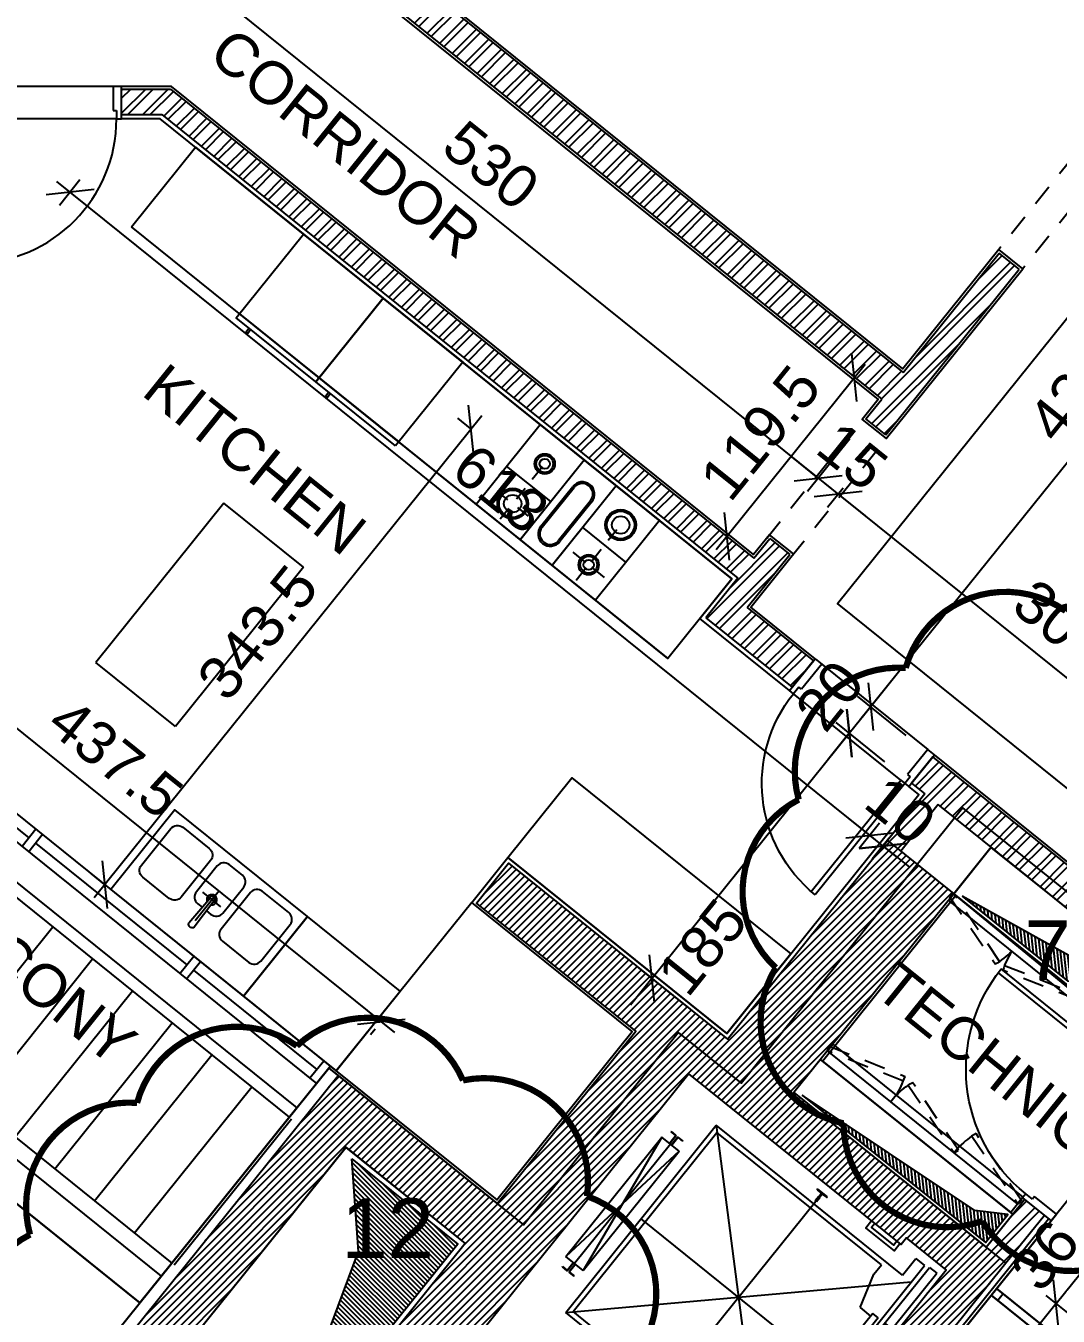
# Model space of a CAD drawing. Extents: x -1.8 to 45.6, y -22.6 to 61.5.
# Drawn here: x 15.77 to 21.84, y 40.69 to 48.27 of the extents above; entities that cross this region are included whole.
import ezdxf
from ezdxf.enums import TextEntityAlignment as Align

# ---------------------------------------------------------------- set-up
doc = ezdxf.new("R2010")
doc.units = 0
doc.header["$MEASUREMENT"] = 0
doc.header["$PDMODE"] = 35
doc.header["$PDSIZE"] = 0.3
doc.linetypes.add('HIDDEN2', pattern=[0.1875, 0.125, -0.0625])
doc.layers.get('0').update_dxf_attribs({"linetype": 'CONTINUOUS'})
doc.layers.get('DEFPOINTS').update_dxf_attribs({"linetype": 'CONTINUOUS'})
for name, color, linetype in [('60%', 7, 'CONTINUOUS'), ('A-ALU', 9, 'CONTINUOUS'), ('A-AREAS', 6, 'CONTINUOUS'), ('A-AREAS-TXT', 6, 'CONTINUOUS'), ('A-asc', 15, 'CONTINUOUS'), ('A-BALUST', 1, 'CONTINUOUS'), ('a-dim', 3, 'CONTINUOUS'), ('A-Door', 1, 'CONTINUOUS'), ('A-DOORS', 1, 'CONTINUOUS'), ('A-HATCH-CONC', 8, 'CONTINUOUS'), ('A-HATCH-WALL', 8, 'CONTINUOUS'), ('a-kitchen', 95, 'CONTINUOUS'), ('A-NOMENCLATURE', 3, 'CONTINUOUS'), ('A-PLASTER', 8, 'CONTINUOUS'), ('A-PORTE', 1, 'CONTINUOUS'), ('A-proj-marble', 137, 'CONTINUOUS'), ('A-PROJ1H', 9, 'HIDDEN2'), ('A-PROJECTION', 9, 'CONTINUOUS'), ('a-revetement', 1, 'CONTINUOUS'), ('A-sect-marble', 1, 'CONTINUOUS'), ('a-shaft', 251, 'CONTINUOUS'), ('A-TILES', 137, 'CONTINUOUS'), ('A-WALL', 4, 'CONTINUOUS'), ('S-2ND-3RD-4-5-6TH$0$A-SHAFT 1ST', 8, 'CONTINUOUS'), ('S-2ND-3RD-4-5-6TH$0$A-SHAFT 2-3-4-5-6', 8, 'CONTINUOUS'), ('S-2ND-3RD-4-5-6TH$0$A-STR 2-3-4-5-6', 2, 'CONTINUOUS')]:
    doc.layers.add(name, color=color, linetype=linetype)
doc.styles.add('A100-STEXT', font='arial.ttf', dxfattribs={"height": 0.25})
doc.dimstyles.new('A100-DIM', dxfattribs={"dimtxt": 0.25, "dimasz": 0.2, "dimexe": 0.1, "dimexo": 0.3, "dimgap": 0.1, "dimtad": 1, "dimlfac": 100, "dimrnd": 0.5, "dimdsep": 46, "dimtxsty": 'A100-STEXT', "dimblk1": 'OBLIQUE', "dimblk2": 'OBLIQUE', "dimsah": 1, "dimcen": -0.05, "dimdle": 0.1, "dimclrd": 15, "dimclre": 15, "dimclrt": 256, "dimadec": 0, "dimazin": 0, "dimtfac": 0.28, "dimtix": 1, "dimtmove": 2, "dimatfit": 3, "dimldrblk": 'OBLIQUE', "dimfxl": 1, "dimtolj": 1, "dimarcsym": 0})
pattern_1 = [(45, (-338376.54673, -23743.37172), (-0.066291260736, 0.066291260736), []), (45, (-338376.50254, -23743.37172), (-0.066291260736, 0.066291260736), [])]

# ---------------------------------------------------------------- blocks, each defined once
blk = doc.blocks.new('oven')
at = {"layer": 'a-kitchen'}
for p, q in [((0.3135, 0), (0.3135, -0.3272)), ((0.3135, 0), (0.3135, -0.3272)), ((0.4635, -0.1383), (0.4635, -0.0427)), ((0.4635, -0.1383), (0.4635, -0.0427)), ((0.1993, -0.1605), (0.2811, -0.1605)), ((0.1993, -0.1605), (0.2811, -0.1605)), ((0.4414, -0.1605), (0.346, -0.1605)), ((0.4414, -0.1605), (0.346, -0.1605)), ((0.4635, -0.1827), (0.4635, -0.2782)), ((0.4635, -0.1827), (0.4635, -0.2782)), ((0.4857, -0.1605), (0.5811, -0.1605)), ((0.4857, -0.1605), (0.5811, -0.1605)), ((0.5935, -0.3272), (0, -0.3272)), ((0.6, -0.3272), (0, -0.3272)), ((0.1635, -0.3781), (0.4635, -0.3781)), ((0.1635, -0.3781), (0.4635, -0.3781)), ((0.1635, -0.3881), (0.4635, -0.3881)), ((0.1635, -0.3881), (0.4635, -0.3881)), ((0.4635, -0.5119), (0.1635, -0.5119)), ((0.4635, -0.5119), (0.1635, -0.5119)), ((0.4635, -0.5219), (0.1635, -0.5219)), ((0.4635, -0.5219), (0.1635, -0.5219)), ((0.5935, -0.5667), (0, -0.5667)), ((0.6, -0.5667), (0, -0.5667)), ((0.3135, -0.5667), (0.3135, -0.9)), ((0.3135, -0.5667), (0.3135, -0.9)), ((0.4635, -0.6976), (0.4635, -0.6156)), ((0.4635, -0.6976), (0.4635, -0.6156)), ((0.1857, -0.7333), (0.2811, -0.7333)), ((0.1857, -0.7333), (0.2811, -0.7333)), ((0.4278, -0.7333), (0.346, -0.7333)), ((0.4278, -0.7333), (0.346, -0.7333)), ((0.4993, -0.7333), (0.5811, -0.7333)), ((0.4993, -0.7333), (0.5811, -0.7333)), ((0.4635, -0.7691), (0.4635, -0.8511)), ((0.4635, -0.7691), (0.4635, -0.8511))]:
    blk.add_line(p, q, dxfattribs=at)
blk.add_lwpolyline([(0, -0.9), (0, 0), (0.6, 0), (0.6, -0.9)], close=True, dxfattribs=at)
for centre, radius in [((0.1635, -0.1605), 0.0904), ((0.1635, -0.1605), 0.0904), ((0.1635, -0.1605), 0.0804), ((0.1635, -0.1605), 0.0804), ((0.1635, -0.1605), 0.0514), ((0.1635, -0.1605), 0.0514), ((0.4635, -0.1605), 0.0597), ((0.4635, -0.1605), 0.0597), ((0.4635, -0.1605), 0.0497), ((0.4635, -0.1605), 0.0497), ((0.4635, -0.1605), 0.0299), ((0.4635, -0.1605), 0.0299), ((0.1635, -0.7333), 0.0597), ((0.1635, -0.7333), 0.0597), ((0.4635, -0.7333), 0.0904), ((0.4635, -0.7333), 0.0904), ((0.4635, -0.7333), 0.0804), ((0.4635, -0.7333), 0.0804), ((0.4635, -0.7333), 0.0514), ((0.4635, -0.7333), 0.0514), ((0.1635, -0.7333), 0.0497), ((0.1635, -0.7333), 0.0497), ((0.1635, -0.7333), 0.0299), ((0.1635, -0.7333), 0.0299)]:
    blk.add_circle(centre, radius, dxfattribs=at)
for centre, radius, start, end in [((0.1635, -0.45), 0.0719, 90, 270), ((0.1635, -0.45), 0.0719, 90, 270), ((0.4635, -0.45), 0.0719, 270, 90), ((0.4635, -0.45), 0.0719, 270, 90), ((0.1635, -0.45), 0.0619, 90, 270), ((0.1635, -0.45), 0.0619, 90, 270), ((0.4635, -0.45), 0.0619, 270, 90), ((0.4635, -0.45), 0.0619, 270, 90)]:
    blk.add_arc(centre, radius, start, end, dxfattribs=at)
blk = doc.blocks.new('sink')
at = {"layer": 'a-kitchen'}
for p, q in [((0.325, -0.43), (0.325, -0.565)), ((0.17, -0.5), (0.395, -0.5))]:
    blk.add_line(p, q, dxfattribs=at)
blk.add_lwpolyline([(0.6, -1), (0.6, 0), (0, 0), (0, -1)], close=True, dxfattribs=at)
for points in [[(0.225, -0.05), (0.5, -0.05, -0.414214), (0.55, -0.1), (0.55, -0.3, -0.414214), (0.5, -0.35), (0.225, -0.35, -0.414214), (0.175, -0.3), (0.175, -0.1, -0.414214)], [(0.1342, -0.4799), (0.316, -0.4851, -0.89936), (0.316, -0.5149), (0.1342, -0.5201, -0.70892)], [(0.225, -0.95), (0.5, -0.95, 0.414214), (0.55, -0.9), (0.55, -0.7, 0.414214), (0.5, -0.65), (0.225, -0.65, 0.414214), (0.175, -0.7), (0.175, -0.9, 0.414214)]]:
    blk.add_lwpolyline(points, format="xyb", close=True, dxfattribs=at)
blk.add_lwpolyline([(0.255, -0.5165), (0.255, -0.55, 0.414214), (0.305, -0.6), (0.5, -0.6, 0.414214), (0.55, -0.55), (0.55, -0.45, 0.414214), (0.5, -0.4), (0.305, -0.4, 0.414214), (0.255, -0.45), (0.255, -0.4835, 62.569326)], format="xyb", dxfattribs=at)
for radius, start, end in [(0.03, 211.86593, 148.13407), (0.02, 229.21522, 130.78479)]:
    blk.add_arc((0.325, -0.5), radius, start, end, dxfattribs=at)
blk = doc.blocks.new('frigo')
at = {"layer": 'a-kitchen'}
for p, q in [((-0.6306, 0), (0, 0)), ((-0.6306, -0.6), (-0.6306, 0)), ((-0.6306, -0.6), (-0.6306, 0)), ((-0.5994, 0), (-0.5994, -0.6)), ((-0.5994, 0), (-0.5994, -0.6)), ((-0.6306, -0.0975), (-0.6632, -0.0975)), ((-0.6632, -0.0975), (-0.6632, -0.1102)), ((-0.6306, -0.0975), (-0.6632, -0.0975)), ((-0.6632, -0.0975), (-0.6632, -0.1102)), ((-0.6306, -0.1102), (-0.6632, -0.1102)), ((-0.6306, -0.1102), (-0.6632, -0.1102))]:
    blk.add_line(p, q, dxfattribs=at)
blk.add_lwpolyline([(-0.6306, -0.6), (-0.6306, 0), (0, 0), (0, -0.6)], close=True, dxfattribs=at)
blk = doc.blocks.new('Rail3kg')
for p, q in [((3, 0), (-3, 0)), ((-43.5, -58), (-11, -58)), ((-43.5, -60), (-43.5, -58)), ((-43.5, -60), (-11, -60)), ((-8, -5), (-8, -55)), ((-6, -5), (-6, -55)), ((-3, -2), (3, -2)), ((6, -5), (6, -55)), ((8, -5), (8, -55)), ((11, -58), (43.5, -58)), ((11, -60), (43.5, -60)), ((43.5, -60), (43.5, -58))]:
    blk.add_line(p, q)
for centre, radius, start, end in [((-3, -5), 5, 90, 180), ((3, -5), 5, 0, 90), ((-11, -55), 5, 270, 360), ((-11, -55), 3, 270, 0), ((-3, -5), 3, 90, 180), ((3, -5), 3, 0, 90), ((11, -55), 5, 180, 270), ((11, -55), 3, 180, 270)]:
    blk.add_arc(centre, radius, start, end)
blk = doc.blocks.new('T75-3')
for p, q in [((1, 5), (0, 4)), ((0, -4), (0, 4)), ((1, 5), (30, 5)), ((30, 4.5), (30, 5)), ((31.5, 3), (51.2, 3)), ((56.9, 35.1), (55.2, 6.8)), ((59.4, 37.5), (62, 37.5)), ((62, -37.5), (62, 37.5)), ((0, -4), (1, -5)), ((1, -5), (30, -5)), ((30, -5), (30, -4.5)), ((31.5, -3), (51.2, -3)), ((55.2, -6.8), (56.9, -35.1)), ((59.4, -37.5), (62, -37.5))]:
    blk.add_line(p, q)
for centre, radius, start, end in [((31.5, 4.5), 1.5, 180, 270), ((51.2, 7), 4, 270, 356.68222), ((59.4, 35), 2.5, 90, 176.68222), ((31.5, -4.5), 1.5, 90, 180), ((51.2, -7), 4, 3.31778, 90), ((59.4, -35), 2.5, 183.31778, 270)]:
    blk.add_arc(centre, radius, start, end)
blk = doc.blocks.new('ascenseurs')
at = {"layer": 'A-asc'}
for p, q in [((1.6, 0.03), (1.6, 0.03)), ((1.815, 0), (1.87, 0)), ((1.815, -1.68), (1.815, 0)), ((1.87, -1.68), (1.87, 0)), ((1.72, -0.01), (1.785, -0.01)), ((1.72, -0.134), (1.72, -0.01)), ((1.785, -1.67), (1.785, -0.01)), ((1.72, -0.134), (0.315, -0.134)), ((0.315, -1.546), (1.785, -0.134)), ((0.315, -0.134), (1.785, -1.546)), ((0.315, -1.546), (0.315, -0.134)), ((1.05, -1.565), (1.05, -0.115)), ((1.585, -0.165), (0.345, -0.165)), ((0.345, -1.515), (0.345, -0.165)), ((1.585, -0.235), (1.585, -0.165)), ((1.645, -0.44), (1.585, -0.235)), ((0.24, -0.39), (0.11, -0.39)), ((0.11, -1.29), (0.11, -0.39)), ((0.24, -0.39), (0.11, -1.29)), ((0.11, -0.39), (0.24, -1.29)), ((0.175, -0.39), (0.175, -1.29)), ((0.24, -1.29), (0.24, -0.39)), ((1.645, -0.44), (1.725, -0.44)), ((1.765, -0.42), (1.725, -0.42)), ((1.725, -0.42), (1.725, -1.26)), ((1.765, -0.42), (1.765, -1.26)), ((1.8625, -0.42), (1.8225, -0.42)), ((1.8225, -0.42), (1.8225, -1.26)), ((1.8625, -0.42), (1.8625, -1.26)), ((1.725, -0.84), (0.315, -0.84)), ((1.645, -1.24), (1.585, -1.445)), ((1.645, -1.24), (1.725, -1.24)), ((1.765, -1.26), (1.725, -1.26)), ((1.8625, -1.26), (1.8225, -1.26)), ((0.24, -1.29), (0.11, -1.29)), ((1.585, -1.515), (0.345, -1.515)), ((1.585, -1.515), (1.585, -1.445)), ((1.72, -1.546), (0.315, -1.546)), ((1.72, -1.67), (1.72, -1.546)), ((1.72, -1.67), (1.785, -1.67)), ((1.815, -1.68), (1.87, -1.68)), ((1.72, -1.83), (1.72, -1.954)), ((1.72, -1.83), (1.785, -1.83)), ((1.785, -1.83), (1.785, -3.49)), ((1.815, -1.82), (1.87, -1.82)), ((1.815, -1.82), (1.815, -3.5)), ((1.87, -1.82), (1.87, -3.5)), ((1.72, -1.954), (0.315, -1.954)), ((0.315, -1.954), (1.785, -3.366)), ((0.315, -3.366), (1.785, -1.954)), ((0.315, -1.954), (0.315, -3.366)), ((1.05, -1.935), (1.05, -3.385)), ((1.585, -1.985), (0.345, -1.985)), ((0.345, -1.985), (0.345, -3.335)), ((1.585, -1.985), (1.585, -2.055)), ((1.645, -2.26), (1.585, -2.055)), ((0.24, -2.21), (0.11, -2.21)), ((0.11, -2.21), (0.11, -3.11)), ((0.24, -3.11), (0.11, -2.21)), ((0.11, -3.11), (0.24, -2.21)), ((0.175, -3.11), (0.175, -2.21)), ((0.24, -2.21), (0.24, -3.11)), ((1.645, -2.26), (1.725, -2.26)), ((1.765, -2.24), (1.725, -2.24)), ((1.725, -3.08), (1.725, -2.24)), ((1.765, -3.08), (1.765, -2.24)), ((1.8625, -2.24), (1.8225, -2.24)), ((1.8225, -3.08), (1.8225, -2.24)), ((1.8625, -3.08), (1.8625, -2.24)), ((1.725, -2.66), (0.315, -2.66)), ((1.645, -3.06), (1.585, -3.265)), ((1.645, -3.06), (1.725, -3.06)), ((1.765, -3.08), (1.725, -3.08)), ((1.8625, -3.08), (1.8225, -3.08)), ((0.24, -3.11), (0.11, -3.11)), ((1.585, -3.335), (0.345, -3.335)), ((1.585, -3.265), (1.585, -3.335)), ((1.72, -3.366), (0.315, -3.366)), ((1.72, -3.366), (1.72, -3.49)), ((1.72, -3.49), (1.785, -3.49)), ((1.815, -3.5), (1.87, -3.5))]:
    blk.add_line(p, q, dxfattribs=at)
for points in [[(1.3779, 0), (1.3778, -0.0549), (1.5918, -0.0549), (1.5919, 0)], [(1.4024, 0), (1.4023, -0.0304), (1.5673, -0.0304), (1.5674, 0)], [(1.3779, -3.5), (1.3778, -3.4451), (1.5918, -3.4451), (1.5919, -3.5)], [(1.4024, -3.5), (1.4023, -3.4696), (1.5673, -3.4696), (1.5674, -3.5)]]:
    blk.add_lwpolyline(points, dxfattribs=at)
for points in [[(1.8625, -0.434, 0.414214), (1.8685, -0.44), (1.9065, -0.44, 0.414214), (1.9125, -0.434), (1.9125, -0.405), (1.9095, -0.405), (1.9095, -0.434, -0.414214), (1.9065, -0.437), (1.8685, -0.437, -0.414214), (1.8655, -0.434), (1.8655, -0.405), (1.8625, -0.405)], [(1.8655, -1.246), (1.8655, -1.275), (1.8625, -1.275), (1.8625, -1.246, -0.414214), (1.8685, -1.24), (1.9065, -1.24, -0.414214), (1.9125, -1.246), (1.9125, -1.275), (1.9095, -1.275), (1.9095, -1.246, 0.414214), (1.9065, -1.243), (1.8685, -1.243, 0.414214)], [(1.8655, -2.254), (1.8655, -2.225), (1.8625, -2.225), (1.8625, -2.254, 0.414214), (1.8685, -2.26), (1.9065, -2.26, 0.414214), (1.9125, -2.254), (1.9125, -2.225), (1.9095, -2.225), (1.9095, -2.254, -0.414214), (1.9065, -2.257), (1.8685, -2.257, -0.414214)], [(1.8625, -3.066, -0.414214), (1.8685, -3.06), (1.9065, -3.06, -0.414214), (1.9125, -3.066), (1.9125, -3.095), (1.9095, -3.095), (1.9095, -3.066, 0.414214), (1.9065, -3.063), (1.8685, -3.063, 0.414214), (1.8655, -3.066), (1.8655, -3.095), (1.8625, -3.095)]]:
    blk.add_lwpolyline(points, format="xyb", close=True, dxfattribs=at)
at = {"layer": 'A-asc', "yscale": 0.0009999999999994458, "zscale": 0.001}
for name, p, xscale, rotation in [('T75-3', (1.05, -0.115), 0.0009999999999994458, 90), ('Rail3kg', (0.175, -0.39), -0.0009999999999976694, 180), ('T75-3', (1.05, -1.565), -0.0009999999999994458, 90), ('T75-3', (1.05, -1.935), 0.0009999999999994458, 90), ('Rail3kg', (0.175, -2.21), -0.0009999999999976694, 180), ('T75-3', (1.05, -3.385), -0.0009999999999994458, 90)]:
    blk.add_blockref(name, p, dxfattribs=dict(at, xscale=xscale, rotation=rotation))
at = {"layer": 'A-asc', "xscale": 0.0009999999999976694, "yscale": 0.0009999999999994458, "zscale": 0.001}
for p in [(0.175, -1.29), (0.175, -3.11)]:
    blk.add_blockref('Rail3kg', p, dxfattribs=at)
blk = doc.blocks.new('P90E19D')
at = {"layer": 'A-PORTE'}
for p, q in [((0, 0), (0.05, 0)), ((0, -0.19), (0, 0)), ((0.05, 0), (0.05, -0.14)), ((0.9, 0), (0.85, 0)), ((0.85, 0), (0.85, -0.14)), ((0.9, -0.19), (0.9, 0)), ((0.03, -0.14), (0.03, -0.19)), ((0.05, -0.14), (0.03, -0.14)), ((0.85, -0.14), (0.87, -0.14)), ((0.87, -0.14), (0.87, -0.19)), ((0.03, -0.19), (0, -0.19)), ((0.06, -0.19), (0.02, -0.19)), ((0.03, -0.19), (0.03, -1.0399)), ((0.06, -1.0391), (0.06, -0.19)), ((0.87, -0.19), (0.9, -0.19))]:
    blk.add_line(p, q, dxfattribs=at)
blk.add_arc((0.02, -0.19), 0.85, 270.67408, 360, dxfattribs=at)
blk = doc.blocks.new('P90E24D')
at = {"layer": 'A-PORTE'}
for p, q in [((1.3314, 0.3152), (0.805, -0.3394)), ((0.8284, -0.3582), (1.3548, 0.2964)), ((0.1504, 0.187), (0, 0)), ((0.1424, 0.1293), (0.1738, 0.1682)), ((0.1738, 0.1682), (0.1504, 0.187)), ((0.039, -0.0313), (0.158, 0.1167)), ((0.158, 0.1167), (0.1424, 0.1293)), ((0, 0), (0.039, -0.0313)), ((0.8517, -0.377), (0.7013, -0.564)), ((0.797, -0.3972), (0.8284, -0.3582)), ((0.805, -0.3394), (0.8362, -0.3645)), ((0.8284, -0.3582), (0.8517, -0.377)), ((0.6624, -0.5327), (0.7814, -0.3846)), ((0.7814, -0.3846), (0.797, -0.3972)), ((0.7013, -0.564), (0.6624, -0.5327))]:
    blk.add_line(p, q, dxfattribs=at)
blk.add_arc((0.8284, -0.3582), 0.84, 51.19371, 141.19371, dxfattribs=at)
blk = doc.blocks.new('P_ENT_WOOD')
at = {"layer": 'A-PORTE'}
for points in [[(0.5883, -0.4732), (0.6117, -0.492), (1.0751, 0.0842), (1.0517, 0.103)], [(0, 0), (0.5883, -0.4732), (0.557, -0.5121), (-0.0313, -0.039)], [(1.165, -0.9369), (1.7534, -1.4101), (1.722, -1.449), (1.1337, -0.9759)]]:
    blk.add_lwpolyline(points, close=True, dxfattribs=at)
for points in [[(0.039, -0.0313), (0.0076, -0.0703)], [(0.5494, -0.4418), (0.5181, -0.4808)], [(1.204, -0.9682), (1.1726, -1.0072)], [(1.7144, -1.3787), (1.6831, -1.4177)]]:
    blk.add_lwpolyline(points, dxfattribs=at)
at = {"layer": 'A-PORTE', "linetype": 'HIDDEN2', "ltscale": 0.5}
blk.add_arc((0.5883, -0.4732), 0.74, 321.19371, 48.87027, dxfattribs=at)
blk = doc.blocks.new('P100E21.5D')
at = {"layer": 'A-PORTE'}
for p, q in [((0.03, 0.215), (0.03, 1.155)), ((0.06, 1.155), (0.06, 0.215)), ((0.03, 0.215), (0, 0.215)), ((0, 0.215), (0, 0)), ((0.06, 0.215), (0.02, 0.215)), ((0.03, 0.165), (0.03, 0.215)), ((0.05, 0.165), (0.03, 0.165)), ((0.05, 0), (0.05, 0.165)), ((0.95, 0), (0.95, 0.165)), ((0.95, 0.165), (0.97, 0.165)), ((0.97, 0.215), (1, 0.215)), ((0.97, 0.165), (0.97, 0.215)), ((1, 0.215), (1, 0)), ((0, 0), (0.05, 0)), ((1, 0), (0.95, 0))]:
    blk.add_line(p, q, dxfattribs=at)
blk.add_arc((0.03, 0.215), 0.94, 0, 90, dxfattribs=at)
blk = doc.blocks.new('A$C3405169C')
at = {"layer": 'A-ALU'}
for p, q in [((14.8628, 44.1644), (14.9443, 44.2657)), ((14.9018, 44.1331), (14.9833, 44.2344)), ((15.8327, 43.5513), (15.7512, 43.45)), ((15.8716, 43.52), (15.7902, 43.4187)), ((16.6785, 42.7042), (16.76, 42.8055)), ((16.7175, 42.6729), (16.799, 42.7742)), ((17.4422, 42.0901), (17.5237, 42.1914)), ((17.4812, 42.0587), (17.5626, 42.1601))]:
    blk.add_line(p, q, dxfattribs=at)
for points in [[(14.9443, 44.2657), (17.5626, 42.1601)], [(14.8628, 44.1644), (17.4812, 42.0587)], [(14.9425, 44.1837), (15.7919, 43.5006)], [(15.8309, 43.4693), (16.7193, 42.7549)], [(16.7582, 42.7236), (17.4829, 42.1407)]]:
    blk.add_lwpolyline(points, dxfattribs=at)
blk = doc.blocks.new('A$C37CB01A7')
at = {"layer": 'A-ALU'}
blk.add_blockref('A$C3405169C', (0, 0), dxfattribs=at)
blk = doc.blocks.new('_OBLIQUE')
at = {"color": 0, "linetype": 'ByBlock'}
blk.add_line((-0.5, -0.5), (0.5, 0.5), dxfattribs=at)
blk = doc.blocks.new('*D176')
at = {"layer": 'a-dim', "color": 15, "lineweight": -2}
for p, q in [((16.486, 49.1662), (16.2373, 48.8569)), ((16.2221, 48.9975), (20.5078, 45.551)), ((20.6159, 45.845), (20.3672, 45.5357))]:
    blk.add_line(p, q, dxfattribs=at)
at = {"layer": 'DEFPOINTS', "color": 0}
for p in [(16.6741, 49.4), (20.8039, 46.0788), (20.4298, 45.6136)]:
    blk.add_point(p, dxfattribs=at)
at = {"layer": 'a-dim', "color": 15, "lineweight": -2, "xscale": 0.2, "yscale": 0.2, "zscale": 0.2}
for p, rotation in [((16.3, 48.9349), 141.1937093687687), ((20.4298, 45.6136), 321.1937093687687)]:
    blk.add_blockref('_OBLIQUE', p, dxfattribs=dict(at, rotation=rotation))
at = {"layer": 'a-dim', "insert": (18.5076, 47.4517), "char_height": 0.25, "attachment_point": 5, "rotation": 321.19371, "style": 'A100-STEXT'}
blk.add_mtext('\\A1;530', dxfattribs=at)
blk = doc.blocks.new('*D177')
at = {"layer": 'a-dim', "color": 15, "lineweight": -2}
for p, q in [((20.6159, 45.845), (20.3672, 45.5357)), ((20.4298, 45.6136), (20.274, 45.739)), ((20.4298, 45.6136), (20.5467, 45.5196)), ((20.5761, 45.5562), (20.4841, 45.4417)), ((20.5467, 45.5196), (20.7026, 45.3943))]:
    blk.add_line(p, q, dxfattribs=at)
at = {"layer": 'DEFPOINTS', "color": 0}
for p in [(20.8039, 46.0788), (20.7641, 45.7899), (20.5467, 45.5196)]:
    blk.add_point(p, dxfattribs=at)
at = {"layer": 'a-dim', "color": 15, "lineweight": -2, "xscale": 0.2, "yscale": 0.2, "zscale": 0.2}
for p, rotation in [((20.4298, 45.6136), 321.1937093687687), ((20.5467, 45.5196), 141.1937093687687)]:
    blk.add_blockref('_OBLIQUE', p, dxfattribs=dict(at, rotation=rotation))
at = {"layer": 'a-dim', "insert": (20.6309, 45.744), "char_height": 0.25, "attachment_point": 5, "rotation": 321.19371, "style": 'A100-STEXT'}
blk.add_mtext('\\A1;15', dxfattribs=at)
blk = doc.blocks.new('*D178')
at = {"layer": 'a-dim', "color": 15, "lineweight": -2}
for p, q in [((20.4688, 45.5823), (22.9625, 43.5769)), ((20.5761, 45.5562), (20.4841, 45.4417)), ((23.0549, 43.8514), (22.9472, 43.7175))]:
    blk.add_line(p, q, dxfattribs=at)
at = {"layer": 'DEFPOINTS', "color": 0}
for p in [(20.7641, 45.7899), (22.8669, 43.6177), (22.8845, 43.6396)]:
    blk.add_point(p, dxfattribs=at)
at = {"layer": 'a-dim', "color": 15, "lineweight": -2, "xscale": 0.2, "yscale": 0.2, "zscale": 0.2}
for p, rotation in [((20.5467, 45.5196), 141.1937093687687), ((22.8845, 43.6396), 321.1937093687687)]:
    blk.add_blockref('_OBLIQUE', p, dxfattribs=dict(at, rotation=rotation))
at = {"layer": 'a-dim', "insert": (21.8583, 44.7571), "char_height": 0.25, "attachment_point": 5, "rotation": 321.19371, "style": 'A100-STEXT'}
blk.add_mtext('\\A1;300', dxfattribs=at)
blk = doc.blocks.new('*D211')
at = {"layer": 'a-dim', "color": 15, "lineweight": -2}
for p, q in [((19.8292, 45.1944), (20.7048, 46.2832)), ((20.5684, 46.2646), (20.5642, 46.268)), ((19.8181, 45.3317), (19.8139, 45.335))]:
    blk.add_line(p, q, dxfattribs=at)
at = {"layer": 'DEFPOINTS', "color": 0}
for p in [(20.6421, 46.2053), (20.8021, 46.0766), (20.0519, 45.1436)]:
    blk.add_point(p, dxfattribs=at)
at = {"layer": 'a-dim', "color": 15, "lineweight": -2, "xscale": 0.2, "yscale": 0.2, "zscale": 0.2}
for p, rotation in [((20.6421, 46.2053), 51.19370928160576), ((19.8918, 45.2723), 231.1937092816058)]:
    blk.add_blockref('_OBLIQUE', p, dxfattribs=dict(at, rotation=rotation))
at = {"layer": 'a-dim', "insert": (20.0896, 45.8815), "char_height": 0.25, "attachment_point": 5, "rotation": 51.19371, "style": 'A100-STEXT'}
blk.add_mtext('\\A1;119.5', dxfattribs=at)
blk = doc.blocks.new('*D212')
at = {"layer": 'a-dim', "color": 15, "lineweight": -2}
for p, q in [((20.6122, 44.1156), (20.7375, 44.2714)), ((20.8219, 43.9469), (20.5343, 44.1783)), ((19.4528, 42.6739), (20.6122, 44.1156)), ((19.6625, 42.5053), (19.3749, 42.7366)), ((19.4528, 42.6739), (19.3275, 42.5181))]:
    blk.add_line(p, q, dxfattribs=at)
at = {"layer": 'DEFPOINTS', "color": 0}
for p in [(20.6122, 44.1156), (21.0557, 43.7589), (19.8963, 42.3173)]:
    blk.add_point(p, dxfattribs=at)
at = {"layer": 'a-dim', "color": 15, "lineweight": -2, "xscale": 0.2, "yscale": 0.2, "zscale": 0.2}
for p, rotation in [((20.6122, 44.1156), 231.1937030230788), ((19.4528, 42.6739), 51.19370302307884)]:
    blk.add_blockref('_OBLIQUE', p, dxfattribs=dict(at, rotation=rotation))
at = {"layer": 'a-dim', "insert": (19.7489, 42.8588), "char_height": 0.25, "attachment_point": 5, "rotation": 51.1937, "style": 'A100-STEXT'}
blk.add_mtext('\\A1;185', dxfattribs=at)
blk = doc.blocks.new('*D213')
at = {"layer": 'a-dim', "color": 15, "lineweight": -2}
for p, q in [((20.7375, 44.2714), (20.8629, 44.4273)), ((20.9472, 44.1028), (20.6596, 44.3341)), ((20.6122, 44.1156), (20.7375, 44.2714)), ((20.8219, 43.9469), (20.5343, 44.1783)), ((20.6122, 44.1156), (20.4868, 43.9597))]:
    blk.add_line(p, q, dxfattribs=at)
at = {"layer": 'DEFPOINTS', "color": 0}
for p in [(20.7375, 44.2714), (21.181, 43.9148), (21.0557, 43.7589)]:
    blk.add_point(p, dxfattribs=at)
at = {"layer": 'a-dim', "color": 15, "lineweight": -2, "xscale": 0.2, "yscale": 0.2, "zscale": 0.2}
for p, rotation in [((20.7375, 44.2714), 231.1937030230763), ((20.6122, 44.1156), 51.19370302307628)]:
    blk.add_blockref('_OBLIQUE', p, dxfattribs=dict(at, rotation=rotation))
at = {"layer": 'a-dim', "insert": (20.4975, 44.3362), "char_height": 0.25, "attachment_point": 5, "rotation": 51.1937, "style": 'A100-STEXT'}
blk.add_mtext('\\A1;20', dxfattribs=at)
blk = doc.blocks.new('*D214')
at = {"layer": 'a-dim', "color": 15, "lineweight": -2}
for p, q in [((20.6748, 44.1935), (23.5263, 47.7392)), ((23.5564, 47.5866), (23.3857, 47.7239)), ((20.9472, 44.1028), (20.6596, 44.3341))]:
    blk.add_line(p, q, dxfattribs=at)
at = {"layer": 'DEFPOINTS', "color": 0}
for p in [(23.4636, 47.6613), (23.7902, 47.3986), (21.181, 43.9148)]:
    blk.add_point(p, dxfattribs=at)
at = {"layer": 'a-dim', "color": 15, "lineweight": -2, "xscale": 0.2, "yscale": 0.2, "zscale": 0.2}
for p, rotation in [((23.4636, 47.6613), 51.1937030230763), ((20.7375, 44.2714), 231.1937030230763)]:
    blk.add_blockref('_OBLIQUE', p, dxfattribs=dict(at, rotation=rotation))
at = {"layer": 'a-dim', "insert": (21.9231, 46.1091), "char_height": 0.25, "attachment_point": 5, "rotation": 51.1937, "style": 'A100-STEXT'}
blk.add_mtext('\\A1;435', dxfattribs=at)
blk = doc.blocks.new('*D217')
at = {"layer": 'a-dim', "color": 15, "lineweight": -2}
for p, q in [((20.732, 43.5161), (20.5762, 43.6414)), ((20.7897, 43.5878), (20.6694, 43.4382)), ((20.81, 43.4534), (20.732, 43.5161)), ((20.8677, 43.5252), (20.7473, 43.3755)), ((20.81, 43.4534), (20.9658, 43.3281))]:
    blk.add_line(p, q, dxfattribs=at)
at = {"layer": 'DEFPOINTS', "color": 0}
for p in [(20.9777, 43.8216), (21.0557, 43.7589), (20.732, 43.5161)]:
    blk.add_point(p, dxfattribs=at)
at = {"layer": 'a-dim', "color": 15, "lineweight": -2, "xscale": 0.2, "yscale": 0.2, "zscale": 0.2}
for p, rotation in [((20.732, 43.5161), 321.1937030230781), ((20.81, 43.4534), 141.1937030230781)]:
    blk.add_blockref('_OBLIQUE', p, dxfattribs=dict(at, rotation=rotation))
at = {"layer": 'a-dim', "insert": (20.9137, 43.6622), "char_height": 0.25, "attachment_point": 5, "rotation": 321.1937, "style": 'A100-STEXT'}
blk.add_mtext('\\A1;10', dxfattribs=at)
blk = doc.blocks.new('*D218')
at = {"layer": 'a-dim', "color": 15, "lineweight": -2}
for p, q in [((20.8879, 43.3908), (15.9558, 47.3572)), ((16.0914, 47.3662), (15.9711, 47.2166)), ((20.8446, 43.4965), (20.7473, 43.3755))]:
    blk.add_line(p, q, dxfattribs=at)
at = {"layer": 'DEFPOINTS', "color": 0}
for p in [(16.2794, 47.6), (16.0337, 47.2945), (21.0326, 43.7303)]:
    blk.add_point(p, dxfattribs=at)
at = {"layer": 'a-dim', "color": 15, "lineweight": -2, "xscale": 0.2, "yscale": 0.2, "zscale": 0.2}
for p, rotation in [((16.0337, 47.2945), 141.1937112052856), ((20.81, 43.4534), 321.1937112052856)]:
    blk.add_blockref('_OBLIQUE', p, dxfattribs=dict(at, rotation=rotation))
at = {"layer": 'a-dim', "insert": (18.5646, 45.5514), "char_height": 0.25, "attachment_point": 5, "rotation": 321.19371, "style": 'A100-STEXT'}
blk.add_mtext('\\A1;613', dxfattribs=at)
blk = doc.blocks.new('*D221')
at = {"layer": 'a-dim', "color": 15, "lineweight": -2}
for p, q in [((14.5914, 45.3323), (14.5167, 45.2395)), ((14.3761, 45.2243), (17.9401, 42.3581)), ((17.8271, 42.3772), (17.7995, 42.3429))]:
    blk.add_line(p, q, dxfattribs=at)
at = {"layer": 'DEFPOINTS', "color": 0}
for p in [(14.4034, 45.0986), (18.0151, 42.611), (17.8622, 42.4208)]:
    blk.add_point(p, dxfattribs=at)
at = {"layer": 'a-dim', "color": 15, "lineweight": -2, "xscale": 0.2, "yscale": 0.2, "zscale": 0.2}
for p, rotation in [((14.4541, 45.1616), 141.1937093654686), ((17.8622, 42.4208), 321.1937093654686)]:
    blk.add_blockref('_OBLIQUE', p, dxfattribs=dict(at, rotation=rotation))
at = {"layer": 'a-dim', "insert": (16.3008, 43.9687), "char_height": 0.25, "attachment_point": 5, "rotation": 321.19371, "style": 'A100-STEXT'}
blk.add_mtext('\\A1;437.5', dxfattribs=at)
blk = doc.blocks.new('*D222')
at = {"layer": 'a-dim', "color": 15, "lineweight": -2}
for p, q in [((18.4522, 45.9809), (16.1742, 43.1483)), ((18.3867, 45.9053), (18.3117, 45.9657)), ((16.234, 43.2286), (16.159, 43.2889))]:
    blk.add_line(p, q, dxfattribs=at)
at = {"layer": 'DEFPOINTS', "color": 0}
for p in [(18.6204, 45.7173), (16.2369, 43.2262), (16.4678, 43.0405)]:
    blk.add_point(p, dxfattribs=at)
at = {"layer": 'a-dim', "color": 15, "lineweight": -2, "xscale": 0.2, "yscale": 0.2, "zscale": 0.2}
for p, rotation in [((18.3896, 45.903), 51.19370936547377), ((16.2369, 43.2262), 231.1937093654737)]:
    blk.add_blockref('_OBLIQUE', p, dxfattribs=dict(at, rotation=rotation))
at = {"layer": 'a-dim', "insert": (17.1358, 44.7073), "char_height": 0.25, "attachment_point": 5, "rotation": 51.19371, "style": 'A100-STEXT'}
blk.add_mtext('\\A1;343.5', dxfattribs=at)
blk = doc.blocks.new('*D252')
at = {"layer": 'a-dim', "color": 15, "lineweight": -2}
for p, q in [((22.0532, 41.0453), (22.1785, 41.2012)), ((21.9924, 41.0941), (22.1311, 40.9827)), ((21.8272, 40.7644), (22.0532, 41.0453)), ((21.7665, 40.8132), (21.9052, 40.7017)), ((21.8272, 40.7644), (21.7019, 40.6086))]:
    blk.add_line(p, q, dxfattribs=at)
at = {"layer": 'DEFPOINTS', "color": 0}
for p in [(21.7587, 41.2822), (22.0532, 41.0453), (21.5328, 41.0012)]:
    blk.add_point(p, dxfattribs=at)
at = {"layer": 'a-dim', "color": 15, "lineweight": -2, "xscale": 0.2, "yscale": 0.2, "zscale": 0.2}
for p, rotation in [((22.0532, 41.0453), 231.1937093633328), ((21.8272, 40.7644), 51.19370936333276)]:
    blk.add_blockref('_OBLIQUE', p, dxfattribs=dict(at, rotation=rotation))
at = {"layer": 'a-dim', "insert": (21.7627, 41.0476), "char_height": 0.25, "attachment_point": 5, "rotation": 51.19371, "style": 'A100-STEXT'}
blk.add_mtext('\\A1;36', dxfattribs=at)
blk = doc.blocks.new('*D302')
at = {"layer": '60%', "color": 15, "lineweight": -2}
for p, q in [((14.1028, 57.7557), (17.1503, 61.5451)), ((17.0097, 61.5299), (45.0024, 39.0181)), ((41.9397, 35.3693), (44.9872, 39.1587))]:
    blk.add_line(p, q, dxfattribs=at)
at = {"layer": 'DEFPOINTS', "color": 0}
for p in [(13.9148, 57.5219), (44.9245, 39.0808), (41.7517, 35.1355)]:
    blk.add_point(p, dxfattribs=at)
at = {"layer": '60%', "color": 15, "lineweight": -2, "xscale": 0.2, "yscale": 0.2, "zscale": 0.2}
for p, rotation in [((17.0876, 61.4672), 141.1937093848894), ((44.9245, 39.0808), 321.1937093848894)]:
    blk.add_blockref('_OBLIQUE', p, dxfattribs=dict(at, rotation=rotation))
at = {"layer": '60%', "insert": (31.1488, 50.4514), "char_height": 0.25, "attachment_point": 5, "rotation": 321.19371, "style": 'A100-STEXT'}
blk.add_mtext('\\A1;3572', dxfattribs=at)

msp = doc.modelspace()

# ---------------------------------------------------------------- hatches: boundary and pattern name
at = {"layer": 'A-HATCH-CONC'}
h = msp.add_hatch(dxfattribs=at)
h.set_pattern_fill('ANSI31', color=256, scale=0.25, style=0)
h.paths.add_polyline_path([(19.40201, 38.35172), (19.20719, 38.5084), (18.92518, 38.15773), (18.6914, 38.34573), (18.72273, 38.3847), (17.4759, 39.3874), (19.6693, 42.11482), (20.91609, 41.11206), (20.94742, 41.15103), (21.18119, 40.96301), (20.89918, 40.61234), (20.89923, 40.6123), (20.89922, 40.6123), (21.09399, 40.45565), (21.53275, 41.00124), (20.28592, 42.00394), (20.44259, 42.19876), (21.22595, 43.17285), (20.83632, 43.48619), (19.89628, 42.31729), (18.61049, 43.35132), (18.42251, 43.11758), (19.3576, 42.36551), (18.54291, 41.35247), (17.60779, 42.10449), (15.9784, 40.07839), (18.90065, 37.72831)])
h.paths.add_polyline_path([(17.16419, 39.63807), (16.46285, 40.2021), (17.65358, 41.68273), (18.35491, 41.11869)], flags=16)
at = {"layer": 'A-HATCH-WALL'}
h = msp.add_hatch(dxfattribs=at)
h.set_pattern_fill('ANSI32', color=256, scale=0.25, style=0)
h.paths.add_polyline_path([(21.61015, 46.84196), (21.49326, 46.93596), (20.92924, 46.23462), (17.81216, 48.74138), (17.68683, 48.58552), (20.8039, 46.07877), (20.7099, 45.96188), (20.82679, 45.86787)])
h = msp.add_hatch(dxfattribs=at)
h.set_pattern_fill('ANSI32', color=256, scale=0.25, style=0)
h.paths.add_polyline_path([(20.26277, 45.16653), (20.14588, 45.26053), (20.05188, 45.14364), (16.62443, 47.9), (16.33621, 47.9), (16.33621, 47.75), (16.5716, 47.75), (16.95769, 47.43951), (19.95787, 45.02675), (19.76987, 44.79297), (20.27639, 44.38562), (20.40173, 44.54148), (20.01209, 44.85482)])
h = msp.add_hatch(dxfattribs=at)
h.set_pattern_fill('ANSI32', color=256, scale=0.25, style=0)
h.set_pattern_definition(pattern_1)
h.paths.add_polyline_path([(23.50083, 44.16655), (23.38394, 44.26055), (22.3499, 42.97475), (21.10307, 43.97746), (20.97773, 43.8216), (21.05566, 43.75893), (20.83632, 43.48619), (20.91425, 43.42352), (21.13359, 43.69627), (22.57524, 42.53689), (22.35591, 42.26417), (22.4728, 42.17017), (22.78613, 42.55978), (22.43546, 42.84179)])
h.paths.add_polyline_path([(22.35591, 42.26417), (22.26846, 42.15543), (22.38535, 42.06142), (22.4728, 42.17017)])
h = msp.add_hatch(dxfattribs=at)
h.set_pattern_fill('ANSI32', color=256, scale=0.25, style=0)
h.set_pattern_definition(pattern_1)
h.paths.add_polyline_path([(21.75866, 41.28216), (21.64177, 41.37616), (21.41586, 41.09524), (21.53275, 41.00124)])
at = {"layer": 'a-shaft'}
h = msp.add_hatch(dxfattribs=at)
h.set_pattern_fill('_USER,_O', color=256, scale=0.02, angle=135, pattern_type=0)
h.set_pattern_definition([(96.193709368, (-278542.13997, 193593.535597), (-0.0198832563094, -0.0021578041), [])])
h.paths.add_polyline_path([(21.27569, 43.15751), (22.35665, 42.28902), (22.54712, 42.53384), (22.35183, 42.55908)])
h = msp.add_hatch(dxfattribs=at)
h.set_pattern_fill('_USER,_O', color=256, scale=0.02, angle=135, pattern_type=0)
h.set_pattern_definition([(96.193709368, (-278543.142457, 193592.289034), (-0.0198832563094, -0.0021578041), [])])
h.paths.add_polyline_path([(21.41272, 41.12325), (21.54463, 41.28728), (21.34935, 41.31251), (20.33602, 41.98914)])
h = msp.add_hatch(dxfattribs=at)
h.set_pattern_fill('_USER', color=256, scale=0.02, angle=135, style=0, pattern_type=0)
h.set_pattern_definition([(135, (9e-11, -5e-11), (-0.014142136, -0.014142136), [])])
h.paths.add_polyline_path([(18.31273, 41.11411), (17.6886, 41.61607), (17.72902, 41.07), (17.25692, 39.80125)])
at = {"layer": 'A-TILES'}
h = msp.add_hatch(dxfattribs=at)
h.set_pattern_fill('_USER', color=256, scale=0.3, angle=90, style=0, pattern_type=0)
h.set_pattern_definition([(231.19370937, (278582.75132, -193513.62737), (0.2337807492, -0.18800681184), [])])
h.paths.add_polyline_path([(13.84222, 43.24638), (13.95911, 43.15238), (16.68655, 40.95897), (17.37591, 41.81616), (14.64847, 44.00958), (14.52313, 43.85372), (14.40624, 43.94773)])

# ---------------------------------------------------------------- linework, layer by layer
at = {"layer": 'A-ALU'}
msp.add_lwpolyline([(14.70302, 43.96571), (17.32136, 41.86003)], dxfattribs=at)
at = {"layer": 'A-AREAS'}
msp.add_lwpolyline([(14.74689, 44.02026), (17.36523, 41.91458), (17.55324, 42.14836), (18.69876, 41.22713), (19.60743, 42.35702), (19.97758, 42.05934), (21.278, 43.67638), (22.33001, 42.83034), (25.25978, 46.47343), (24.32076, 47.22859), (26.20083, 49.5664), (23.11502, 52.04801), (19.53813, 54.92455), (15.96124, 57.80109), (12.2369, 53.17)], dxfattribs=at)
for points in [[(15.87998, 40.06771), (17.55324, 42.14836), (18.69876, 41.22713), (19.60743, 42.35702), (19.97758, 42.05934), (21.278, 43.67638), (22.33001, 42.83034), (25.25978, 46.47343), (27.94826, 44.31135), (25.01849, 40.66827), (24.66782, 40.95028), (24.26047, 40.44375), (27.00739, 38.23467), (24.09642, 34.61497), (24.26786, 34.47709), (23.70384, 33.77575)], [(13.63258, 43.03), (14.39249, 43.95879), (14.57768, 43.80986), (14.74689, 44.02026), (17.36523, 41.91458), (16.444, 40.76906)], [(21.44488, 43.44507), (22.57524, 42.53689), (22.33864, 42.25962), (21.22595, 43.17285)], [(16.46285, 40.2021), (17.65357, 41.68271), (18.35491, 41.11869), (17.16419, 39.63807)]]:
    msp.add_lwpolyline(points, close=True, dxfattribs=at)
at = {"layer": 'A-AREAS', "color": 30, "const_width": 0.03658}
for points in [[(23.85725, 42.99098, 0.5205671), (23.58818, 43.95099, 0.5205671), (22.85938, 44.63133, 0.5205671), (21.88316, 44.83381, 0.5205671), (20.9439, 44.49943, 0.5205671), (20.31523, 43.72562, 0.5205671), (20.1803, 42.73779, 0.5205671), (20.57841, 41.82372, 0.5205671), (21.39359, 41.24969, 0.5205671), (22.38835, 41.18294, 0.5205671), (23.27291, 41.6429, 0.5205671)], [(19.34016, 40.43563, 0.5205671), (19.0711, 41.39564, 0.5205671), (18.3423, 42.07598, 0.5205671), (17.36607, 42.27845, 0.5205671), (16.42682, 41.94408, 0.5205671), (15.79815, 41.17026, 0.5205671), (15.66322, 40.18243, 0.5205671), (16.06133, 39.26836, 0.5205671), (16.8765, 38.69434, 0.5205671), (17.87127, 38.62759, 0.5205671), (18.75583, 39.08755, 0.5205671)]]:
    msp.add_lwpolyline(points, format="xyb", close=True, dxfattribs=at)
at = {"layer": 'A-BALUST'}
for points in [[(14.01366, 43.10851), (16.63201, 41.00284)], [(13.95099, 43.03059), (16.56934, 40.92491)]]:
    msp.add_lwpolyline(points, dxfattribs=at)
at = {"layer": 'A-Door', "linetype": 'HIDDEN2'}
for points in [[(21.49581, 42.77475), (21.22595, 43.17285), (21.20113, 43.156), (21.47045, 42.75869)], [(21.52474, 42.75149), (21.97145, 42.57331), (21.96032, 42.54545), (21.51449, 42.72328)], [(20.93004, 42.07124), (20.48333, 42.24941), (20.49446, 42.27727), (20.94029, 42.09945)], [(20.95897, 42.04798), (21.22883, 41.64988), (21.25365, 41.66673), (20.98433, 42.06403)], [(21.33172, 41.74821), (21.60158, 41.35011), (21.6264, 41.36696), (21.35708, 41.76427)]]:
    msp.add_lwpolyline(points, dxfattribs=at)
at = {"layer": 'A-Door'}
for centre, start, end in [((21.22595, 43.17285), 300.555733, 315.226226), ((21.97145, 42.57331), 147.161102, 161.831595), ((20.48333, 42.24941), 327.161193, 341.831686), ((21.22883, 41.64988), 120.555824, 135.226317), ((21.60158, 41.35011), 120.555824, 135.226317)]:
    msp.add_arc(centre, 0.48094, start, end, dxfattribs=at)
at = {"layer": 'a-kitchen'}
for p, q in [((17.52085, 46.18458), (19.54671, 44.55538)), ((16.93682, 45.46725), (16.18479, 44.53213)), ((17.40438, 45.09123), (16.93682, 45.46725)), ((17.40438, 45.09123), (16.65235, 44.15611)), ((16.65235, 44.15611), (16.18479, 44.53213)), ((18.39363, 43.12156), (17.59771, 42.13185))]:
    msp.add_line(p, q, dxfattribs=at)
msp.add_lwpolyline([(16.39422, 47.09062), (16.77023, 47.55818), (19.92272, 45.02294), (19.54671, 44.55538), (16.39422, 47.09062)], dxfattribs=at)
for points in [[(18.60668, 43.38647), (18.98269, 43.85404), (20.26848, 42.82), (19.89247, 42.35244)], [(17.42823, 43.03809), (17.05222, 42.57053), (17.59771, 42.13185), (17.97372, 42.59941), (17.42823, 43.03809)]]:
    msp.add_lwpolyline(points, close=True, dxfattribs=at)
at = {"layer": 'A-PLASTER'}
for points in [[(17.67743, 48.57384), (20.78281, 46.07648), (20.68881, 45.95959), (20.82908, 45.84678), (21.63124, 46.84425), (21.49097, 46.95705), (20.92695, 46.25571), (17.82157, 48.75307)], [(20.41113, 44.55317), (20.03318, 44.85711), (20.28386, 45.16882), (20.14359, 45.28162), (20.04959, 45.16473), (16.62971, 47.915), (16.33621, 47.915)], [(20.26072, 44.36614), (19.73472, 44.78916), (19.92272, 45.02294), (16.56279, 47.725), (16.33621, 47.725)], [(23.37225, 44.26995), (22.34761, 42.99584), (21.11247, 43.98915)], [(17.56264, 42.16005), (18.54062, 41.37356), (19.33651, 42.36322), (18.39363, 43.12156), (18.60668, 43.38647), (19.89247, 42.35244), (21.02051, 43.75512), (20.96207, 43.80212)], [(20.44259, 42.19876), (20.45428, 42.18936), (21.23764, 43.16345), (21.22595, 43.17285)], [(21.63008, 41.38556), (21.56084, 41.29946), (21.57253, 41.29006)]]:
    msp.add_lwpolyline(points, dxfattribs=at)
at = {"layer": 'A-PORTE', "ltscale": 4}
for p, q in [((20.88741, 41.98861), (20.85608, 41.94965)), ((21.26016, 41.68884), (21.22883, 41.64988))]:
    msp.add_line(p, q, dxfattribs=at)
at = {"layer": 'A-PORTE'}
for points in [[(21.22595, 43.17285), (22.34421, 42.27355), (22.31287, 42.23458), (21.19462, 43.13388)], [(20.51466, 42.28838), (21.63291, 41.38908), (21.60158, 41.35011), (20.48333, 42.24941)]]:
    msp.add_lwpolyline(points, close=True, dxfattribs=at)
at = {"layer": 'A-proj-marble'}
for points in [[(21.47777, 40.85297), (22.82509, 42.52844), (24.57845, 41.11839), (23.231, 39.44301)], [(21.44643, 40.81401), (23.19967, 39.40405), (20.78698, 36.40381), (19.03362, 37.81386)]]:
    msp.add_lwpolyline(points, close=True, dxfattribs=at)
at = {"layer": 'A-PROJ1H'}
for p, q in [((22.34954, 48.02465), (21.49097, 46.95705)), ((22.48981, 47.91185), (21.63124, 46.84425)), ((20.12792, 45.26214), (20.67314, 45.94011)), ((20.26819, 45.14934), (20.81341, 45.8273))]:
    msp.add_line(p, q, dxfattribs=at)
at = {"layer": 'A-PROJECTION', "ltscale": 4}
msp.add_line((20.44259, 42.19876), (21.56084, 41.29946), dxfattribs=at)
at = {"layer": 'A-PROJECTION'}
msp.add_lwpolyline([(13.82565, 42.87473), (16.444, 40.76906)], dxfattribs=at)
at = {"layer": 'a-revetement'}
for q in [(15.87998, 40.06771), (17.60779, 42.10449)]:
    msp.add_line((17.55324, 42.14836), q, dxfattribs=at)
at = {"layer": 'A-sect-marble'}
for points in [[(21.09859, 40.41344), (21.78212, 41.26329)], [(21.1142, 40.40094), (21.79763, 41.25082)]]:
    msp.add_lwpolyline(points, dxfattribs=at)
at = {"layer": 'a-shaft'}
for points in [[(21.27569, 43.15751), (22.35665, 42.28902), (22.54712, 42.53384), (22.35183, 42.55908), (21.27569, 43.15751)], [(20.33602, 41.98914), (21.41272, 41.12325), (21.54463, 41.28728), (21.34935, 41.31251), (20.33602, 41.98914)]]:
    msp.add_lwpolyline(points, dxfattribs=at)
msp.add_lwpolyline([(17.6886, 41.61607), (18.31273, 41.11411), (17.25692, 39.80125), (17.72902, 41.07)], close=True, dxfattribs=at)
at = {"layer": 'A-TILES'}
for p, q in [((16.28621, 47.915), (15.48621, 47.915)), ((16.30621, 47.725), (15.49621, 47.725)), ((20.45009, 44.52183), (21.07351, 44.02048)), ((20.91531, 43.83972), (20.2841, 44.34734))]:
    msp.add_line(p, q, dxfattribs=at)
msp.add_lwpolyline([(22.79923, 47.68226), (24.51362, 46.30354), (22.25754, 43.49817), (20.54314, 44.87689)], close=True, dxfattribs=at)
at = {"layer": 'A-WALL'}
for p, q in [((17.81216, 48.74138), (20.92924, 46.23462)), ((17.68683, 48.58552), (20.8039, 46.07877)), ((16.33621, 47.9), (16.38621, 47.9)), ((16.33621, 47.9), (16.62443, 47.9)), ((16.33621, 47.75), (16.33621, 47.9)), ((16.62443, 47.9), (20.05188, 45.14364)), ((16.33621, 47.75), (16.5716, 47.75)), ((16.5716, 47.75), (16.95769, 47.43951)), ((16.95769, 47.43951), (19.95787, 45.02675)), ((20.92924, 46.23462), (21.49326, 46.93596)), ((21.61015, 46.84196), (21.49326, 46.93596)), ((20.82679, 45.86787), (21.61015, 46.84196)), ((20.82679, 45.86787), (21.61015, 46.84196)), ((20.7099, 45.96188), (20.8039, 46.07877)), ((20.7099, 45.96188), (20.8039, 46.07877)), ((20.82679, 45.86787), (20.7099, 45.96188)), ((20.82679, 45.86787), (20.7099, 45.96188)), ((20.05188, 45.14364), (20.14588, 45.26053)), ((20.14588, 45.26053), (20.26277, 45.16653)), ((20.01209, 44.85482), (20.26277, 45.16653)), ((19.95787, 45.02675), (19.76987, 44.79297)), ((20.01209, 44.85482), (20.40173, 44.54148)), ((20.01209, 44.85482), (20.40173, 44.54148)), ((19.76987, 44.79297), (20.27639, 44.38562)), ((20.40173, 44.54148), (20.27639, 44.38562)), ((20.40173, 44.54148), (20.27639, 44.38562)), ((21.10307, 43.97746), (20.97773, 43.8216)), ((22.3499, 42.97475), (21.10307, 43.97746)), ((20.97773, 43.8216), (21.05566, 43.75893)), ((21.05566, 43.75893), (20.83632, 43.48619)), ((21.13359, 43.69627), (20.91425, 43.42352)), ((22.57524, 42.53689), (21.13359, 43.69627)), ((21.41586, 41.09524), (21.64177, 41.37616)), ((21.64177, 41.37616), (21.75866, 41.28216)), ((21.75866, 41.28216), (21.53275, 41.00124))]:
    msp.add_line(p, q, dxfattribs=at)
at = {"layer": 'S-2ND-3RD-4-5-6TH$0$A-SHAFT 1ST'}
msp.add_lwpolyline([(21.44529, 43.44559), (21.22608, 43.17274), (22.35589, 42.26415), (22.57523, 42.53689)], close=True, dxfattribs=at)
at = {"layer": 'S-2ND-3RD-4-5-6TH$0$A-SHAFT 2-3-4-5-6'}
for points in [[(20.44259, 42.19876), (20.28592, 42.00394), (21.41586, 41.09524), (21.57253, 41.29006)], [(17.4759, 39.3874), (18.72273, 38.3847), (18.6914, 38.34573), (18.92518, 38.15773), (21.18119, 40.96301), (20.94742, 41.15103), (20.91609, 41.11206), (19.6693, 42.11482)]]:
    msp.add_lwpolyline(points, close=True, dxfattribs=at)
msp.add_lwpolyline([(16.46285, 40.2021), (17.65358, 41.68273), (18.35491, 41.11869), (17.16419, 39.63807), (16.46285, 40.2021)], dxfattribs=at)
at = {"layer": 'S-2ND-3RD-4-5-6TH$0$A-STR 2-3-4-5-6'}
for points in [[(15.9784, 40.07839), (17.60779, 42.10449), (18.54291, 41.35247), (19.3576, 42.36551), (18.42251, 43.11758), (18.61049, 43.35132), (19.89628, 42.31729), (20.83632, 43.48619), (21.22595, 43.17285), (20.28592, 42.00394), (21.53275, 41.00124), (21.09399, 40.45565)], [(20.89918, 40.61233), (21.18119, 40.96301), (20.94742, 41.15103), (20.91609, 41.11206), (19.6693, 42.11482), (17.4759, 39.3874)]]:
    msp.add_lwpolyline(points, dxfattribs=at)
msp.add_lwpolyline([(18.35491, 41.11869), (17.16419, 39.63807), (16.46285, 40.2021), (17.65358, 41.68273)], close=True, dxfattribs=at)

# ---------------------------------------------------------------- block references
at = {"layer": 'A-ALU'}
msp.add_blockref('A$C37CB01A7', (0, 0), dxfattribs=at)
at = {"layer": 'A-asc', "rotation": 321.1937093708733}
msp.add_blockref('ascenseurs', (19.6693, 42.11482), dxfattribs=at)
at = {"layer": 'A-DOORS'}
for name, p in [('P90E19D', (15.43621, 47.915)), ('P_ENT_WOOD', (21.47777, 40.85297))]:
    msp.add_blockref(name, p, dxfattribs=at)
at = {"layer": 'A-DOORS', "xscale": -1, "rotation": 102.3874187381814}
msp.add_blockref('P90E24D', (20.41113, 44.55317), dxfattribs=at)
at = {"layer": 'a-kitchen'}
for name, p, rotation in [('frigo', (17.40547, 47.04731), 51.19370936806507), ('frigo', (17.87304, 46.6713), 51.19370936806507), ('oven', (19.49635, 45.36583), 231.1937093654907), ('sink', (16.27295, 43.19722), 51.19370937215677)]:
    msp.add_blockref(name, p, dxfattribs=dict(at, rotation=rotation))
at = {"layer": 'A-PORTE', "xscale": -1, "rotation": 51.19371012126664}
msp.add_blockref('P100E21.5D', (22.42432, 42.03009), dxfattribs=at)

# ---------------------------------------------------------------- texts
at = {"layer": 'A-AREAS-TXT', "style": 'A100-STEXT'}
for s, p in [('7', (21.77776, 42.66584)), ('12', (17.89905, 41.03267))]:
    msp.add_text(s, height=0.35, dxfattribs=at).set_placement(p, align=Align.CENTER)
at = {"layer": 'A-NOMENCLATURE', "style": 'A100-STEXT'}
for s, p in [('CORRIDOR', (17.6533, 47.58389)), ('KITCHEN', (17.12064, 45.72499)), ('BALCONY', (15.7171, 42.7665)), ('TECHNICAL', (21.59646, 42.06564))]:
    msp.add_text(s, height=0.25, rotation=321.19, dxfattribs=at).set_placement(p, align=Align.MIDDLE)

# ---------------------------------------------------------------- dimensions: what is measured, and where the dimension line sits
at = {"layer": '60%'}
dim = msp.add_aligned_dim(p1=(13.91484, 57.521928), p2=(41.751696, 35.135489), distance=5.062794, dimstyle='A100-DIM', dxfattribs=at)
dim.commit()
dim.dimension.update_dxf_attribs({"geometry": '*D302', "text_midpoint": (31.148783, 50.45145)})
at = {"layer": 'a-dim'}
for base, p1, p2, angle, picture, middle in [((20.42984, 45.61363), (16.67405, 49.4), (20.8039, 46.07877), 141.193709, '*D176', (18.50763, 47.45171)), ((23.46362, 47.66126), (21.181, 43.91479), (23.79021, 47.39861), 231.193703, '*D214', (21.9231, 46.10906)), ((16.03373, 47.2945), (21.03263, 43.7303), (16.27941, 47.6), 321.193711, '*D218', (18.56457, 45.55143)), ((20.64211, 46.20529), (20.05188, 45.14364), (20.80215, 46.07658), 231.193709, '*D211', (20.08958, 45.88148)), ((16.2369, 43.22621), (18.62044, 45.71734), (16.46777, 43.04055), 51.193709, '*D222', (17.13578, 44.70732)), ((20.54673, 45.51962), (20.8039, 46.07877), (20.76412, 45.78995), 141.193709, '*D177', (20.63094, 45.74402)), ((22.88454, 43.63956), (20.76412, 45.78995), (22.86692, 43.61765), 141.193709, '*D178', (21.85835, 44.75705)), ((17.86216, 42.42079), (14.40337, 45.09855), (18.01513, 42.61102), 141.193709, '*D221', (16.30082, 43.96865)), ((20.73752, 44.27144), (21.05566, 43.75894), (21.181, 43.91479), 231.193703, '*D213', (20.49745, 44.33617))]:
    dim = msp.add_linear_dim(base=base, p1=p1, p2=p2, angle=angle, dimstyle='A100-DIM', dxfattribs=at)
    dim.commit()
    dim.dimension.update_dxf_attribs({"geometry": picture, "text_midpoint": middle})
dim = msp.add_linear_dim(base=(20.61218, 44.11558), p1=(19.89628, 42.31729), p2=(21.05566, 43.75894), angle=51.193703, dimstyle='A100-DIM', dxfattribs=at)
dim.commit()
dim.dimension.update_dxf_attribs({"geometry": '*D212', "text_midpoint": (19.74889, 42.85881), "dimtype": 161})
for p1, p2, distance, picture, middle in [((21.05566, 43.75894), (20.97773, 43.8216), 0.39204, '*D217', (20.91367, 43.66216)), ((21.53275, 41.00124), (21.75866, 41.28216), -0.37791, '*D252', (21.76274, 41.04758))]:
    dim = msp.add_aligned_dim(p1=p1, p2=p2, distance=distance, dimstyle='A100-DIM', dxfattribs=at)
    dim.commit()
    dim.dimension.update_dxf_attribs({"geometry": picture, "text_midpoint": middle})

doc.saveas('drawing.dxf')
